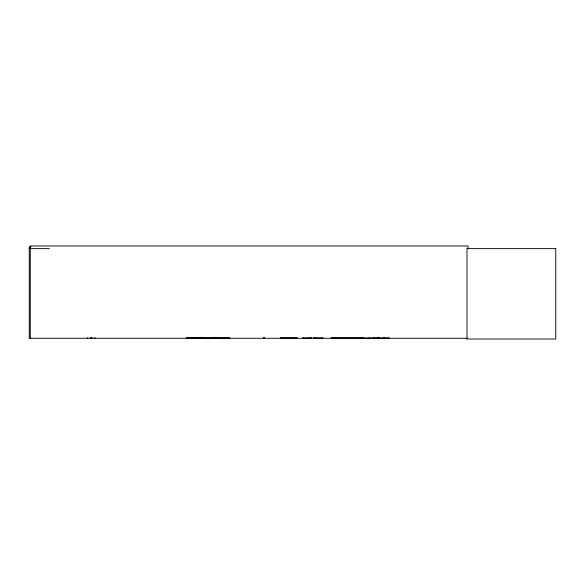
<?xml version="1.0" encoding="UTF-8"?>
<svg xmlns="http://www.w3.org/2000/svg" width="585" height="585" viewBox="0 0 585 585"><rect width="100%" height="100%" fill="white"/><g stroke="black" fill="none" stroke-linecap="round" stroke-linejoin="round"><path stroke-width="0.88" d="M389.31 338.269L363.424 338.24L388.893 338.181M200.911 338.05L186.352 338.225L200.874 337.874C201.913 338.335 199.851 338.401 200.874 337.874M191.251 338.152L190.79 338.035M197.701 338.21L196.728 338.203L197.225 337.677L198.052 338.269M197.086 338.232L196.458 338.247L197.723 337.94M197.174 338.203L197.664 337.677L198.023 338.262M198.088 338.232L198.907 338.21L198.425 337.677L197.825 338.269M202.951 338.247L202.132 338.203L202.622 337.677L203.105 338.21L203.383 337.677L203.865 338.21L203.046 338.232M213.079 338.232L212.779 337.677L212.289 338.203L213.54 337.677L214.022 338.21L213.203 338.232M215.185 337.874L214.878 338.247L229.7 338.232L215.185 338.035M216.026 338.05L215.66 338.225L215.989 337.874L216.209 338.254M218.951 338.247L219.616 338.232L218.944 337.677L218.125 338.269L218.498 337.874L219.031 338.269M219.419 338.21L218.483 338.232M229.379 337.874L229.049 338.225L229.415 338.05M303.045 338.181L311.615 338.086L302.606 338.269M190.527 338.269L190.79 337.874L191.112 338.232M218.454 338.05L219.068 338.247M225.042 338.247L225.269 337.874L225.532 338.269M226.329 338.269L226.073 337.874L225.744 338.225L226.11 338.05M31.078 246.914L29.25 246.914L29.25 338.269L467.108 338.269M29.25 248.61L49.315 248.61M197.16 337.94L219.002 337.94M280.369 337.903L297.319 337.918M331.22 337.903L363.248 337.903M186.352 338.225L229.7 338.232M264.091 338.181L264.742 338.269M280.383 338.225L297.304 338.225M322.847 338.269L313.838 338.086L322.408 338.181M331.234 338.225L363.234 338.225M218.227 338.269L218.498 337.677L218.987 338.247M186.681 338.035L187.003 338.232L186.681 337.874M218.19 338.247L217.737 337.677L217.247 338.203L218.066 338.247M197.569 337.874L197.993 338.247M468.022 248.713L468.022 245.978L30.281 245.978L30.281 338.269M388.762 337.516L388.762 338.269M384.637 337.516L384.637 338.269M383.614 337.516L383.614 338.269M379.49 337.516L379.49 338.269M378.853 337.516L378.853 338.269M377.076 337.516L377.084 338.269L376.989 337.516M374.736 337.516L374.736 338.269M373.705 337.516L373.705 338.269M369.588 337.516L369.588 338.269M363.519 337.516L363.556 338.269M363.468 337.516L363.424 338.269M322.262 337.516L322.262 338.269M313.765 337.516L313.765 338.269M311.688 337.516L311.688 338.269M303.191 337.516L303.191 338.269M263.989 337.516L263.989 338.269M263.901 337.516L263.901 338.269M191.375 337.516L191.375 338.269M191.288 337.516L191.288 338.269M94.931 337.516L94.931 338.269M92.116 337.516L92.116 338.269M91.399 337.516L91.399 338.269M91.348 337.516L91.348 338.269M90.631 337.516L90.631 338.269M87.765 337.516L87.765 338.269M187.485 337.874C186.439 338.327 188.516 338.357 187.485 337.874M189.986 337.874C188.948 338.327 191.024 338.357 189.986 337.874M198.871 337.677C197.306 338.357 200.414 338.393 198.871 337.677M200.07 337.874C199.032 338.327 201.101 338.357 200.07 337.874M202.183 337.677C200.618 338.357 203.726 338.393 202.183 337.677M203.829 337.677C202.264 338.357 205.372 338.393 203.829 337.677M212.34 337.677C210.775 338.357 213.883 338.393 212.34 337.677M213.986 337.677C212.421 338.357 215.529 338.393 213.986 337.677M217.298 337.677C215.733 338.357 218.848 338.393 217.298 337.677M228.574 337.874C227.536 338.327 229.612 338.357 228.574 337.874M555.75 248.61L466.991 248.61L466.991 339.022L555.75 339.022L555.75 248.61"/></g></svg>
